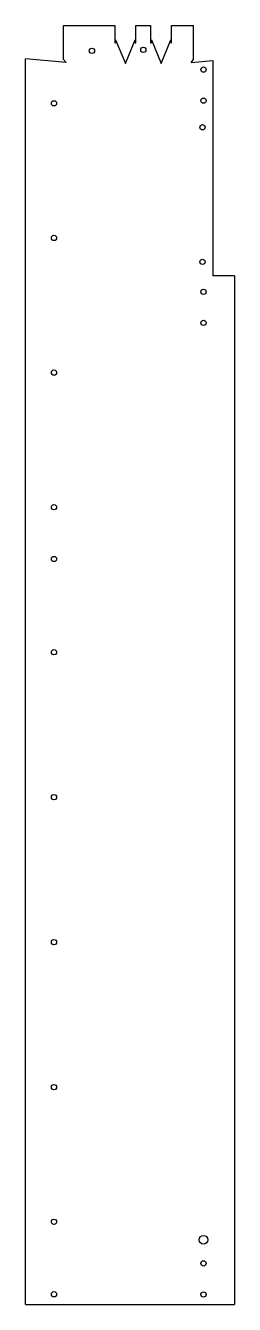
# Model space of a CAD drawing. Header units: millimetres. Extents: x -160 to 41, y 0 to 1235.
import ezdxf

# ---------------------------------------------------------------- set-up
doc = ezdxf.new("R2010")
doc.units = ezdxf.units.MM

msp = doc.modelspace()

# ---------------------------------------------------------------- linework, layer by layer
at = {"color": 7, "linetype": 'Continuous', "lineweight": 25}
for p, q in [((-123.5, 1202), (-123.5, 1234.9)), ((-123.5, 1234.9), (-74.1, 1234.9)), ((-74.1, 1234.9), (-74.1, 1218.2)), ((-53.8, 1218.2), (-53.8, 1234.9)), ((-53.8, 1234.9), (-39.7, 1234.9)), ((-39.7, 1234.9), (-39.7, 1218.2)), ((-19.4, 1218.2), (-19.4, 1234.9)), ((-19.4, 1234.9), (1.5, 1234.9)), ((1.5, 1202), (1.5, 1234.9)), ((-74.1, 1218.2), (-73.4, 1218.2)), ((-73.4, 1218.2), (-73.4, 1221.1)), ((-73.4, 1221.1), (-63.9, 1198.3)), ((-63.9, 1198.3), (-54.5, 1221.1)), ((-54.5, 1221.1), (-54.5, 1218.2)), ((-54.5, 1218.2), (-53.8, 1218.2)), ((-39.7, 1218.2), (-38.9, 1218.2)), ((-38.9, 1218.2), (-38.9, 1221.1)), ((-38.9, 1221.1), (-29.5, 1198.3)), ((-29.5, 1198.3), (-20.1, 1221.1)), ((-20.1, 1221.1), (-20.1, 1218.2)), ((-20.1, 1218.2), (-19.4, 1218.2)), ((-160.1, 0), (-160.1, 1202.7)), ((-121.2, 1199.3), (-160.1, 1202.7)), ((-121.2, 1199.3), (-123.5, 1202)), ((-0.7, 1199.3), (1.5, 1202)), ((-0.7, 1199.3), (20.2, 1201.2)), ((20.2, 1201.2), (20.2, 993.2)), ((41, 993.2), (20.2, 993.2)), ((41, 993.2), (41, 0)), ((-160.1, 0), (41, 0))]:
    msp.add_line(p, q, dxfattribs=at)
for centre, radius in [((-96.2, 1210.5), 2.55), ((-46.7, 1211.5), 2.55), ((11.3, 1192.4), 2.55), ((-132.8, 1159.8), 2.55), ((11.3, 1162.4), 2.55), ((10.3, 1136.7), 2.55), ((-132.8, 1029.8), 2.55), ((10.3, 1006.7), 2.55), ((11.3, 977.8), 2.55), ((11.3, 947.8), 2.55), ((-132.8, 899.8), 2.55), ((-132.8, 769.8), 2.55), ((-132.8, 719.8), 2.55), ((-132.8, 629.8), 2.55), ((-132.8, 489.8), 2.55), ((-132.8, 349.8), 2.55), ((-132.8, 209.8), 2.55), ((-132.8, 79.8), 2.55), ((11.3, 62.5), 4.2), ((11.3, 39.6), 2.55), ((-132.8, 9.8), 2.55), ((11.3, 9.6), 2.55)]:
    msp.add_circle(centre, radius, dxfattribs=at)

doc.saveas('drawing.dxf')
